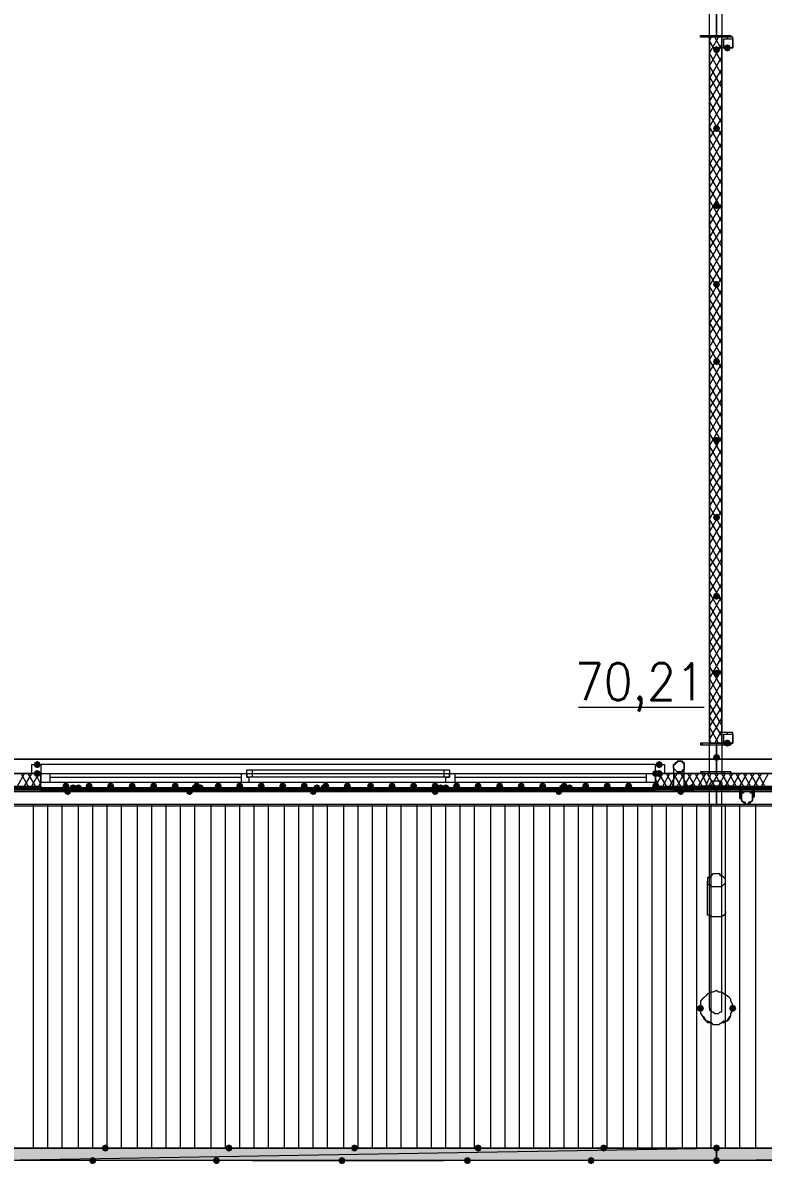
# Model space of a CAD drawing. Header units: millimetres. Extents: x 0 to 420, y 0 to 297.
# Drawn here: x 313.82 to 331.3, y 96.35 to 123.32 of the extents above; entities that cross this region are included whole.
import ezdxf

# ---------------------------------------------------------------- set-up
doc = ezdxf.new("R2010")
doc.units = ezdxf.units.MM
doc.styles.get("Standard").update_dxf_attribs({"font": 'STANDARD'})

msp = doc.modelspace()

# ---------------------------------------------------------------- hatches: boundary and pattern name
for color, points in [(7, [(330.284667, 122.682), (330.259796, 122.622204), (330.2, 122.597333), (330.140204, 122.622204), (330.115333, 122.682), (330.140204, 122.741796), (330.2, 122.766667), (330.259796, 122.741796)]), (7, [(330.538667, 122.724333), (330.513796, 122.664537), (330.454, 122.639667), (330.394204, 122.664537), (330.369333, 122.724333), (330.394204, 122.784129), (330.454, 122.809), (330.513796, 122.784129)]), (7, [(330.284667, 120.819333), (330.259796, 120.759537), (330.2, 120.734667), (330.140204, 120.759537), (330.115333, 120.819333), (330.140204, 120.879129), (330.2, 120.904), (330.259796, 120.879129)]), (7, [(330.284667, 118.999), (330.259796, 118.939204), (330.2, 118.914333), (330.140204, 118.939204), (330.115333, 118.999), (330.140204, 119.058796), (330.2, 119.083667), (330.259796, 119.058796)]), (7, [(330.284667, 117.136333), (330.259796, 117.076537), (330.2, 117.051667), (330.140204, 117.076537), (330.115333, 117.136333), (330.140204, 117.196129), (330.2, 117.221), (330.259796, 117.196129)]), (7, [(330.284667, 115.316), (330.259796, 115.256204), (330.2, 115.231333), (330.140204, 115.256204), (330.115333, 115.316), (330.140204, 115.375796), (330.2, 115.400667), (330.259796, 115.375796)]), (7, [(330.284667, 113.453333), (330.259796, 113.393537), (330.2, 113.368667), (330.140204, 113.393537), (330.115333, 113.453333), (330.140204, 113.513129), (330.2, 113.538), (330.259796, 113.513129)]), (7, [(330.284667, 111.633), (330.259796, 111.573204), (330.2, 111.548333), (330.140204, 111.573204), (330.115333, 111.633), (330.140204, 111.692796), (330.2, 111.717667), (330.259796, 111.692796)]), (7, [(330.284667, 109.770333), (330.259796, 109.710538), (330.2, 109.685667), (330.140204, 109.710538), (330.115333, 109.770333), (330.140204, 109.830129), (330.2, 109.855), (330.259796, 109.830129)]), (7, [(330.284667, 107.95), (330.259796, 107.890204), (330.2, 107.865333), (330.140204, 107.890204), (330.115333, 107.95), (330.140204, 108.009796), (330.2, 108.034667), (330.259796, 108.009796)]), (7, [(330.538667, 106.299), (330.513796, 106.239204), (330.454, 106.214333), (330.394204, 106.239204), (330.369333, 106.299), (330.394204, 106.358796), (330.454, 106.383667), (330.513796, 106.358796)]), (7, [(330.284667, 105.960333), (330.259796, 105.900538), (330.2, 105.875667), (330.140204, 105.900538), (330.115333, 105.960333), (330.140204, 106.020129), (330.2, 106.045), (330.259796, 106.020129)]), (7, [(314.240333, 105.791), (314.215463, 105.731204), (314.155667, 105.706333), (314.095871, 105.731204), (314.071, 105.791), (314.095871, 105.850796), (314.155667, 105.875667), (314.215462, 105.850796)]), (7, [(328.93, 105.791), (328.905129, 105.731204), (328.845333, 105.706333), (328.785538, 105.731204), (328.760667, 105.791), (328.785537, 105.850796), (328.845333, 105.875667), (328.905129, 105.850796)]), (7, [(314.240333, 105.579333), (314.215463, 105.519537), (314.155667, 105.494667), (314.095871, 105.519537), (314.071, 105.579333), (314.095871, 105.639129), (314.155667, 105.664), (314.215462, 105.639129)]), (7, [(328.845333, 105.579333), (328.820462, 105.519537), (328.760667, 105.494667), (328.700871, 105.519537), (328.676, 105.579333), (328.700871, 105.639129), (328.760667, 105.664), (328.820462, 105.639129)]), (7, [(328.93, 105.579333), (328.905129, 105.519537), (328.845333, 105.494667), (328.785538, 105.519537), (328.760667, 105.579333), (328.785537, 105.639129), (328.845333, 105.664), (328.905129, 105.639129)]), (7, [(314.917667, 105.283), (314.892796, 105.223204), (314.833, 105.198333), (314.773204, 105.223204), (314.748333, 105.283), (314.773204, 105.342796), (314.833, 105.367667), (314.892796, 105.342796)]), (254, [(314.96, 105.156), (314.935129, 105.096204), (314.875333, 105.071333), (314.815538, 105.096204), (314.790667, 105.156), (314.815537, 105.215796), (314.875333, 105.240667), (314.935129, 105.215796)]), (254, [(315.087, 105.240667), (315.062129, 105.180871), (315.002333, 105.156), (314.942538, 105.180871), (314.917667, 105.240667), (314.942537, 105.300462), (315.002333, 105.325333), (315.062129, 105.300463)]), (254, [(315.214, 105.240667), (315.189129, 105.180871), (315.129333, 105.156), (315.069537, 105.180871), (315.044667, 105.240667), (315.069537, 105.300462), (315.129333, 105.325333), (315.189129, 105.300463)]), (254, [(315.214, 105.240667), (315.189129, 105.180871), (315.129333, 105.156), (315.069537, 105.180871), (315.044667, 105.240667), (315.069537, 105.300462), (315.129333, 105.325333), (315.189129, 105.300463)]), (7, [(315.468, 105.283), (315.443129, 105.223204), (315.383333, 105.198333), (315.323538, 105.223204), (315.298667, 105.283), (315.323537, 105.342796), (315.383333, 105.367667), (315.443129, 105.342796)]), (7, [(315.976, 105.283), (315.951129, 105.223204), (315.891333, 105.198333), (315.831537, 105.223204), (315.806667, 105.283), (315.831537, 105.342796), (315.891333, 105.367667), (315.951129, 105.342796)]), (7, [(316.484, 105.283), (316.459129, 105.223204), (316.399333, 105.198333), (316.339538, 105.223204), (316.314667, 105.283), (316.339537, 105.342796), (316.399333, 105.367667), (316.459129, 105.342796)]), (7, [(316.992, 105.283), (316.967129, 105.223204), (316.907333, 105.198333), (316.847538, 105.223204), (316.822667, 105.283), (316.847537, 105.342796), (316.907333, 105.367667), (316.967129, 105.342796)]), (7, [(317.5, 105.283), (317.475129, 105.223204), (317.415333, 105.198333), (317.355537, 105.223204), (317.330667, 105.283), (317.355537, 105.342796), (317.415333, 105.367667), (317.475129, 105.342796)]), (254, [(317.838667, 105.156), (317.813796, 105.096204), (317.754, 105.071333), (317.694204, 105.096204), (317.669333, 105.156), (317.694204, 105.215796), (317.754, 105.240667), (317.813796, 105.215796)]), (254, [(317.965667, 105.240667), (317.940796, 105.180871), (317.881, 105.156), (317.821204, 105.180871), (317.796333, 105.240667), (317.821204, 105.300462), (317.881, 105.325333), (317.940796, 105.300463)]), (7, [(318.008, 105.283), (317.983129, 105.223204), (317.923333, 105.198333), (317.863538, 105.223204), (317.838667, 105.283), (317.863537, 105.342796), (317.923333, 105.367667), (317.983129, 105.342796)]), (254, [(318.092667, 105.240667), (318.067796, 105.180871), (318.008, 105.156), (317.948204, 105.180871), (317.923333, 105.240667), (317.948204, 105.300462), (318.008, 105.325333), (318.067796, 105.300463)]), (254, [(318.092667, 105.240667), (318.067796, 105.180871), (318.008, 105.156), (317.948204, 105.180871), (317.923333, 105.240667), (317.948204, 105.300462), (318.008, 105.325333), (318.067796, 105.300463)]), (7, [(318.516, 105.283), (318.491129, 105.223204), (318.431333, 105.198333), (318.371537, 105.223204), (318.346667, 105.283), (318.371537, 105.342796), (318.431333, 105.367667), (318.491129, 105.342796)]), (7, [(319.024, 105.283), (318.999129, 105.223204), (318.939333, 105.198333), (318.879537, 105.223204), (318.854667, 105.283), (318.879537, 105.342796), (318.939333, 105.367667), (318.999129, 105.342796)]), (7, [(319.532, 105.283), (319.507129, 105.223204), (319.447333, 105.198333), (319.387538, 105.223204), (319.362667, 105.283), (319.387537, 105.342796), (319.447333, 105.367667), (319.507129, 105.342796)]), (7, [(320.04, 105.283), (320.015129, 105.223204), (319.955333, 105.198333), (319.895538, 105.223204), (319.870667, 105.283), (319.895537, 105.342796), (319.955333, 105.367667), (320.015129, 105.342796)]), (7, [(320.548, 105.283), (320.523129, 105.223204), (320.463333, 105.198333), (320.403537, 105.223204), (320.378667, 105.283), (320.403537, 105.342796), (320.463333, 105.367667), (320.523129, 105.342796)]), (254, [(320.759667, 105.156), (320.734796, 105.096204), (320.675, 105.071333), (320.615204, 105.096204), (320.590333, 105.156), (320.615204, 105.215796), (320.675, 105.240667), (320.734796, 105.215796)]), (254, [(320.844333, 105.240667), (320.819462, 105.180871), (320.759667, 105.156), (320.699871, 105.180871), (320.675, 105.240667), (320.699871, 105.300462), (320.759667, 105.325333), (320.819462, 105.300463)]), (254, [(321.013667, 105.240667), (320.988796, 105.180871), (320.929, 105.156), (320.869204, 105.180871), (320.844333, 105.240667), (320.869204, 105.300462), (320.929, 105.325333), (320.988796, 105.300463)]), (254, [(321.013667, 105.240667), (320.988796, 105.180871), (320.929, 105.156), (320.869204, 105.180871), (320.844333, 105.240667), (320.869204, 105.300462), (320.929, 105.325333), (320.988796, 105.300463)]), (7, [(321.056, 105.283), (321.031129, 105.223204), (320.971333, 105.198333), (320.911538, 105.223204), (320.886667, 105.283), (320.911537, 105.342796), (320.971333, 105.367667), (321.031129, 105.342796)]), (7, [(321.564, 105.283), (321.539129, 105.223204), (321.479333, 105.198333), (321.419537, 105.223204), (321.394667, 105.283), (321.419537, 105.342796), (321.479333, 105.367667), (321.539129, 105.342796)]), (7, [(322.114333, 105.283), (322.089462, 105.223204), (322.029667, 105.198333), (321.969871, 105.223204), (321.945, 105.283), (321.969871, 105.342796), (322.029667, 105.367667), (322.089462, 105.342796)]), (7, [(322.622333, 105.283), (322.597462, 105.223204), (322.537667, 105.198333), (322.477871, 105.223204), (322.453, 105.283), (322.477871, 105.342796), (322.537667, 105.367667), (322.597462, 105.342796)]), (7, [(323.130333, 105.283), (323.105462, 105.223204), (323.045667, 105.198333), (322.985871, 105.223204), (322.961, 105.283), (322.985871, 105.342796), (323.045667, 105.367667), (323.105462, 105.342796)]), (7, [(323.638333, 105.283), (323.613462, 105.223204), (323.553667, 105.198333), (323.493871, 105.223204), (323.469, 105.283), (323.493871, 105.342796), (323.553667, 105.367667), (323.613462, 105.342796)]), (254, [(323.638333, 105.156), (323.613462, 105.096204), (323.553667, 105.071333), (323.493871, 105.096204), (323.469, 105.156), (323.493871, 105.215796), (323.553667, 105.240667), (323.613462, 105.215796)]), (254, [(323.765333, 105.240667), (323.740463, 105.180871), (323.680667, 105.156), (323.620871, 105.180871), (323.596, 105.240667), (323.620871, 105.300462), (323.680667, 105.325333), (323.740462, 105.300463)]), (254, [(323.892333, 105.240667), (323.867462, 105.180871), (323.807667, 105.156), (323.747871, 105.180871), (323.723, 105.240667), (323.747871, 105.300462), (323.807667, 105.325333), (323.867462, 105.300463)]), (254, [(323.892333, 105.240667), (323.867462, 105.180871), (323.807667, 105.156), (323.747871, 105.180871), (323.723, 105.240667), (323.747871, 105.300462), (323.807667, 105.325333), (323.867462, 105.300463)]), (7, [(324.146333, 105.283), (324.121463, 105.223204), (324.061667, 105.198333), (324.001871, 105.223204), (323.977, 105.283), (324.001871, 105.342796), (324.061667, 105.367667), (324.121462, 105.342796)]), (7, [(324.654333, 105.283), (324.629462, 105.223204), (324.569667, 105.198333), (324.509871, 105.223204), (324.485, 105.283), (324.509871, 105.342796), (324.569667, 105.367667), (324.629462, 105.342796)]), (7, [(325.162333, 105.283), (325.137462, 105.223204), (325.077667, 105.198333), (325.017871, 105.223204), (324.993, 105.283), (325.017871, 105.342796), (325.077667, 105.367667), (325.137462, 105.342796)]), (7, [(325.670333, 105.283), (325.645463, 105.223204), (325.585667, 105.198333), (325.525871, 105.223204), (325.501, 105.283), (325.525871, 105.342796), (325.585667, 105.367667), (325.645462, 105.342796)]), (7, [(326.178333, 105.283), (326.153462, 105.223204), (326.093667, 105.198333), (326.033871, 105.223204), (326.009, 105.283), (326.033871, 105.342796), (326.093667, 105.367667), (326.153462, 105.342796)]), (254, [(326.559333, 105.156), (326.534462, 105.096204), (326.474667, 105.071333), (326.414871, 105.096204), (326.39, 105.156), (326.414871, 105.215796), (326.474667, 105.240667), (326.534462, 105.215796)]), (254, [(326.644, 105.240667), (326.619129, 105.180871), (326.559333, 105.156), (326.499537, 105.180871), (326.474667, 105.240667), (326.499537, 105.300462), (326.559333, 105.325333), (326.619129, 105.300463)]), (7, [(326.686333, 105.283), (326.661462, 105.223204), (326.601667, 105.198333), (326.541871, 105.223204), (326.517, 105.283), (326.541871, 105.342796), (326.601667, 105.367667), (326.661462, 105.342796)]), (254, [(326.813333, 105.240667), (326.788462, 105.180871), (326.728667, 105.156), (326.668871, 105.180871), (326.644, 105.240667), (326.668871, 105.300462), (326.728667, 105.325333), (326.788462, 105.300463)]), (254, [(326.813333, 105.240667), (326.788462, 105.180871), (326.728667, 105.156), (326.668871, 105.180871), (326.644, 105.240667), (326.668871, 105.300462), (326.728667, 105.325333), (326.788462, 105.300463)]), (7, [(327.194333, 105.283), (327.169462, 105.223204), (327.109667, 105.198333), (327.049871, 105.223204), (327.025, 105.283), (327.049871, 105.342796), (327.109667, 105.367667), (327.169462, 105.342796)]), (7, [(327.702333, 105.283), (327.677462, 105.223204), (327.617667, 105.198333), (327.557871, 105.223204), (327.533, 105.283), (327.557871, 105.342796), (327.617667, 105.367667), (327.677462, 105.342796)]), (7, [(328.210333, 105.283), (328.185462, 105.223204), (328.125667, 105.198333), (328.065871, 105.223204), (328.041, 105.283), (328.065871, 105.342796), (328.125667, 105.367667), (328.185462, 105.342796)]), (7, [(328.845333, 105.283), (328.820462, 105.223204), (328.760667, 105.198333), (328.700871, 105.223204), (328.676, 105.283), (328.700871, 105.342796), (328.760667, 105.367667), (328.820462, 105.342796)]), (254, [(329.438, 105.156), (329.413129, 105.096204), (329.353333, 105.071333), (329.293537, 105.096204), (329.268667, 105.156), (329.293537, 105.215796), (329.353333, 105.240667), (329.413129, 105.215796)]), (254, [(329.565, 105.240667), (329.540129, 105.180871), (329.480333, 105.156), (329.420538, 105.180871), (329.395667, 105.240667), (329.420537, 105.300462), (329.480333, 105.325333), (329.540129, 105.300463)]), (254, [(329.692, 105.240667), (329.667129, 105.180871), (329.607333, 105.156), (329.547537, 105.180871), (329.522667, 105.240667), (329.547537, 105.300462), (329.607333, 105.325333), (329.667129, 105.300463)]), (254, [(329.692, 105.240667), (329.667129, 105.180871), (329.607333, 105.156), (329.547537, 105.180871), (329.522667, 105.240667), (329.547537, 105.300462), (329.607333, 105.325333), (329.667129, 105.300463)]), (7, [(329.903667, 100.033667), (329.878796, 99.973871), (329.819, 99.949), (329.759204, 99.973871), (329.734333, 100.033667), (329.759204, 100.093462), (329.819, 100.118333), (329.878796, 100.093463)]), (7, [(330.665667, 100.033667), (330.640796, 99.973871), (330.581, 99.949), (330.521204, 99.973871), (330.496333, 100.033667), (330.521204, 100.093462), (330.581, 100.118333), (330.640796, 100.093463)]), (254, [(315.849, 96.731667), (315.824129, 96.671871), (315.764333, 96.647), (315.704538, 96.671871), (315.679667, 96.731667), (315.704537, 96.791462), (315.764333, 96.816333), (315.824129, 96.791463)]), (254, [(318.77, 96.731667), (318.745129, 96.671871), (318.685333, 96.647), (318.625538, 96.671871), (318.600667, 96.731667), (318.625537, 96.791462), (318.685333, 96.816333), (318.745129, 96.791463)]), (254, [(321.733333, 96.731667), (321.708463, 96.671871), (321.648667, 96.647), (321.588871, 96.671871), (321.564, 96.731667), (321.588871, 96.791462), (321.648667, 96.816333), (321.708462, 96.791463)]), (254, [(324.654333, 96.731667), (324.629462, 96.671871), (324.569667, 96.647), (324.509871, 96.671871), (324.485, 96.731667), (324.509871, 96.791462), (324.569667, 96.816333), (324.629462, 96.791463)]), (254, [(327.617667, 96.731667), (327.592796, 96.671871), (327.533, 96.647), (327.473204, 96.671871), (327.448333, 96.731667), (327.473204, 96.791462), (327.533, 96.816333), (327.592796, 96.791463)]), (254, [(330.284667, 96.731667), (330.259796, 96.671871), (330.2, 96.647), (330.140204, 96.671871), (330.115333, 96.731667), (330.140204, 96.791462), (330.2, 96.816333), (330.259796, 96.791463)]), (254, [(315.552667, 96.435333), (315.527796, 96.375538), (315.468, 96.350667), (315.408204, 96.375538), (315.383333, 96.435333), (315.408204, 96.495129), (315.468, 96.52), (315.527796, 96.495129)]), (254, [(318.473667, 96.435333), (318.448796, 96.375538), (318.389, 96.350667), (318.329204, 96.375538), (318.304333, 96.435333), (318.329204, 96.495129), (318.389, 96.52), (318.448796, 96.495129)]), (254, [(321.437, 96.435333), (321.412129, 96.375538), (321.352333, 96.350667), (321.292537, 96.375538), (321.267667, 96.435333), (321.292537, 96.495129), (321.352333, 96.52), (321.412129, 96.495129)]), (254, [(324.400333, 96.435333), (324.375463, 96.375538), (324.315667, 96.350667), (324.255871, 96.375538), (324.231, 96.435333), (324.255871, 96.495129), (324.315667, 96.52), (324.375462, 96.495129)]), (254, [(327.321333, 96.435333), (327.296462, 96.375538), (327.236667, 96.350667), (327.176871, 96.375538), (327.152, 96.435333), (327.176871, 96.495129), (327.236667, 96.52), (327.296462, 96.495129)]), (254, [(330.284667, 96.435333), (330.259796, 96.375538), (330.2, 96.350667), (330.140204, 96.375538), (330.115333, 96.435333), (330.140204, 96.495129), (330.2, 96.52), (330.259796, 96.495129)])]:
    msp.add_hatch(color=color).paths.add_polyline_path(points, flags=0)
h = msp.add_hatch(color=7)
h.paths.add_polyline_path([(382.947333, 105.156), (120.904, 105.156), (382.947333, 105.240667)], flags=0)
h.paths.add_polyline_path([(120.904, 105.156), (382.947333, 105.240667), (120.904, 105.240667)], flags=0)
h = msp.add_hatch(color=7)
h.paths.add_polyline_path([(330.2, 96.435333), (312.801, 96.435333), (330.2, 96.731667)], flags=0)
h.paths.add_polyline_path([(312.801, 96.435333), (330.2, 96.731667), (312.801, 96.731667)], flags=0)
h = msp.add_hatch(color=7)
h.paths.add_polyline_path([(347.599, 96.435333), (330.2, 96.435333), (347.599, 96.731667)], flags=0)
h.paths.add_polyline_path([(330.2, 96.435333), (347.599, 96.731667), (330.2, 96.731667)], flags=0)

# ---------------------------------------------------------------- linework, layer by layer
at = {"color": 7, "lineweight": 0}
for points in [[(394.335, 222.25), (260.265333, 222.25), (260.265333, 191.219667), (243.586, 191.219667), (243.586, 222.25), (109.516333, 222.25), (109.516333, 105.579333), (243.586, 105.579333), (243.586, 136.609667), (260.265333, 136.609667), (260.265333, 105.579333), (394.335, 105.579333)], [(243.586, 221.869), (243.586, 191.219667), (260.265333, 191.219667), (260.265333, 221.869), (393.954, 221.869), (393.954, 105.918), (260.265333, 105.918), (260.265333, 136.609667), (243.586, 136.609667), (243.586, 105.918), (109.897333, 105.918), (109.897333, 221.869)], [(330.538667, 122.978333), (329.819, 122.978333), (329.819, 123.020667), (330.2, 123.020667), (330.2, 123.655667), (329.819, 123.655667), (329.819, 123.698), (330.538667, 123.698), (330.538667, 123.655667), (330.2, 123.655667), (330.2, 123.020667), (330.538667, 123.020667)], [(330.030667, 122.978333), (330.030667, 106.299), (330.327, 106.299), (330.327, 122.978333)], [(330.581, 122.978333), (330.327, 122.978333), (330.327, 122.724333), (330.581, 122.724333)], [(330.581, 122.936), (330.581, 122.724333), (330.369333, 122.724333), (330.369333, 122.936)], [(330.581, 106.553), (330.327, 106.553), (330.327, 106.299), (330.581, 106.299)], [(330.538667, 106.299), (329.819, 106.299), (329.819, 106.256667), (330.2, 106.256667), (330.2, 105.621667), (329.819, 105.621667), (329.819, 105.579333), (330.538667, 105.579333), (330.538667, 105.621667), (330.2, 105.621667), (330.2, 106.256667), (330.538667, 106.256667)], [(330.581, 106.510667), (330.581, 106.299), (330.369333, 106.299), (330.369333, 106.510667)], [(314.028667, 105.791), (314.240333, 105.791), (314.240333, 105.579333), (314.028667, 105.579333), (314.028667, 105.791), (314.240333, 105.791), (314.240333, 105.579333), (314.028667, 105.579333)], [(328.760667, 105.791), (328.972333, 105.791), (328.972333, 105.579333), (328.760667, 105.579333), (328.760667, 105.791), (328.972333, 105.791), (328.972333, 105.579333), (328.760667, 105.579333)], [(329.184, 105.748667), (329.184, 105.791), (329.226333, 105.791), (329.226333, 105.833333), (329.268667, 105.833333), (329.268667, 105.875667), (329.311, 105.875667), (329.353333, 105.875667), (329.395667, 105.875667), (329.395667, 105.833333), (329.438, 105.833333), (329.438, 105.791), (329.438, 105.748667), (329.438, 105.706333), (329.438, 105.664), (329.395667, 105.664), (329.395667, 105.621667), (329.353333, 105.621667), (329.311, 105.621667), (329.268667, 105.621667), (329.226333, 105.664), (329.184, 105.706333), (329.184, 105.748667), (329.184, 105.706333), (329.226333, 105.664), (329.268667, 105.621667), (329.311, 105.621667), (329.353333, 105.621667), (329.395667, 105.621667), (329.395667, 105.664), (329.438, 105.664), (329.438, 105.706333), (329.438, 105.748667), (329.438, 105.791), (329.438, 105.833333), (329.395667, 105.833333), (329.395667, 105.875667), (329.353333, 105.875667), (329.311, 105.875667), (329.268667, 105.875667), (329.268667, 105.833333), (329.226333, 105.833333), (329.226333, 105.791), (329.184, 105.791)], [(329.438, 105.748667), (329.438, 105.791), (329.438, 105.833333), (329.395667, 105.833333), (329.395667, 105.875667), (329.353333, 105.875667), (329.311, 105.875667), (329.268667, 105.875667), (329.268667, 105.833333), (329.226333, 105.833333), (329.226333, 105.791), (329.184, 105.791), (329.184, 105.748667), (329.184, 105.706333), (329.226333, 105.664), (329.268667, 105.621667), (329.311, 105.621667), (329.353333, 105.621667), (329.395667, 105.621667), (329.395667, 105.664), (329.438, 105.664), (329.438, 105.706333)], [(314.240333, 105.579333), (314.240333, 105.367667)], [(319.108667, 105.664), (319.235667, 105.664), (319.235667, 105.494667), (319.108667, 105.494667)], [(323.892333, 105.494667), (323.765333, 105.494667), (323.765333, 105.664), (323.892333, 105.664)], [(328.760667, 105.579333), (328.760667, 105.367667)], [(382.947333, 105.156), (120.904, 105.156), (382.947333, 105.240667)], [(120.904, 105.156), (382.947333, 105.240667), (120.904, 105.240667)], [(330.2, 105.198333), (312.801, 105.198333), (312.801, 104.817333), (330.2, 104.817333)], [(329.184, 105.198333), (329.226333, 105.198333), (329.268667, 105.198333), (329.268667, 105.156), (329.311, 105.156), (329.353333, 105.156), (329.395667, 105.198333), (329.438, 105.198333), (329.395667, 105.198333), (329.353333, 105.198333), (329.311, 105.198333), (329.268667, 105.198333), (329.226333, 105.198333)], [(330.2, 105.41), (330.242333, 105.41), (330.284667, 105.41), (330.327, 105.367667), (330.327, 105.325333), (330.327, 105.283), (330.284667, 105.283), (330.284667, 105.240667), (330.242333, 105.240667), (330.2, 105.240667), (330.157667, 105.240667), (330.115333, 105.240667), (330.073, 105.283), (330.030667, 105.325333), (330.073, 105.367667), (330.073, 105.41), (330.115333, 105.41), (330.157667, 105.41)], [(347.599, 105.198333), (330.2, 105.198333), (330.2, 104.817333), (347.599, 104.817333)], [(330.665667, 105.240667), (330.750333, 105.240667), (330.750333, 105.029), (330.750333, 104.986667), (330.792667, 104.986667), (330.792667, 104.944333), (330.835, 104.902), (330.877333, 104.859667), (330.919667, 104.859667), (330.962, 104.859667), (331.004333, 104.902), (331.046667, 104.944333), (331.046667, 104.986667), (331.089, 105.029), (331.089, 105.240667), (331.173667, 105.240667), (331.046667, 105.240667), (331.046667, 105.029), (331.046667, 104.986667), (331.046667, 104.944333), (331.004333, 104.902), (330.962, 104.902), (330.962, 104.859667), (330.919667, 104.859667), (330.877333, 104.859667), (330.877333, 104.902), (330.835, 104.902), (330.792667, 104.944333), (330.792667, 104.986667), (330.792667, 105.029), (330.792667, 105.240667), (330.665667, 105.240667), (330.750333, 105.240667), (330.750333, 105.029), (330.750333, 104.986667), (330.792667, 104.986667), (330.792667, 104.944333), (330.835, 104.902), (330.877333, 104.859667), (330.919667, 104.859667), (330.962, 104.859667), (331.004333, 104.902), (331.046667, 104.944333), (331.046667, 104.986667), (331.089, 105.029), (331.089, 105.240667), (331.173667, 105.240667), (331.046667, 105.240667), (331.046667, 105.029), (331.046667, 104.986667), (331.046667, 104.944333), (331.004333, 104.902), (330.962, 104.902), (330.962, 104.859667), (330.919667, 104.859667), (330.877333, 104.859667), (330.877333, 104.902), (330.835, 104.902), (330.792667, 104.944333), (330.792667, 104.986667), (330.792667, 105.029), (330.792667, 105.240667), (330.665667, 105.240667), (330.792667, 105.240667), (330.792667, 105.029), (330.792667, 104.986667), (330.792667, 104.944333), (330.835, 104.902), (330.877333, 104.902), (330.877333, 104.859667), (330.919667, 104.859667), (330.962, 104.859667), (330.962, 104.902), (331.004333, 104.902), (331.046667, 104.944333), (331.046667, 104.986667), (331.046667, 105.029), (331.046667, 105.240667), (331.173667, 105.240667), (331.089, 105.240667), (331.089, 105.029), (331.046667, 104.986667), (331.046667, 104.944333), (331.004333, 104.902), (330.962, 104.859667), (330.919667, 104.859667), (330.877333, 104.859667), (330.835, 104.902), (330.792667, 104.944333), (330.792667, 104.986667), (330.750333, 104.986667), (330.750333, 105.029), (330.750333, 105.240667)], [(330.792667, 105.029), (330.792667, 104.986667), (330.792667, 104.944333), (330.835, 104.902), (330.877333, 104.902), (330.877333, 104.859667), (330.919667, 104.859667), (330.962, 104.859667), (330.962, 104.902), (331.004333, 104.902), (331.046667, 104.944333), (331.046667, 104.986667), (331.046667, 105.029), (331.046667, 105.071333), (331.046667, 105.113667), (331.004333, 105.113667), (331.004333, 105.156), (330.962, 105.156), (330.919667, 105.156), (330.877333, 105.156), (330.835, 105.156), (330.835, 105.113667), (330.792667, 105.113667), (330.792667, 105.071333)], [(331.046667, 105.029), (331.046667, 105.071333), (331.046667, 105.113667), (331.004333, 105.113667), (331.004333, 105.156), (330.962, 105.156), (330.919667, 105.156), (330.877333, 105.156), (330.835, 105.156), (330.835, 105.113667), (330.792667, 105.113667), (330.792667, 105.071333), (330.792667, 105.029), (330.792667, 104.986667), (330.792667, 104.944333), (330.835, 104.902), (330.877333, 104.902), (330.877333, 104.859667), (330.919667, 104.859667), (330.962, 104.859667), (330.962, 104.902), (331.004333, 104.902), (331.046667, 104.944333), (331.046667, 104.986667)], [(382.947333, 97.324333), (382.947333, 96.731667), (120.904, 96.731667), (120.904, 97.324333), (120.904, 104.309333), (120.904, 104.859667), (382.947333, 104.859667), (382.947333, 104.309333)], [(330.242333, 103.208667), (330.2, 103.208667), (330.157667, 103.208667), (330.115333, 103.208667), (330.073, 103.166333), (330.030667, 103.124), (329.988333, 103.124), (329.988333, 103.081667), (329.988333, 103.039333), (329.988333, 102.997), (329.988333, 102.954667), (330.030667, 102.954667), (330.073, 102.912333), (330.115333, 102.912333), (330.157667, 102.912333), (330.2, 102.912333), (330.242333, 102.912333), (330.284667, 102.912333), (330.327, 102.912333), (330.369333, 102.954667), (330.411667, 102.997), (330.411667, 103.039333), (330.411667, 103.081667), (330.369333, 103.124), (330.327, 103.166333), (330.284667, 103.166333), (330.284667, 103.208667)], [(330.242333, 100.414667), (330.2, 100.457), (330.115333, 100.414667), (330.073, 100.414667), (329.988333, 100.372333), (329.946, 100.33), (329.903667, 100.287667), (329.861333, 100.245333), (329.819, 100.203), (329.819, 100.118333), (329.819, 100.033667), (329.819, 99.991333), (329.819, 99.906667), (329.861333, 99.864333), (329.903667, 99.822), (329.946, 99.737333), (329.988333, 99.737333), (330.073, 99.695), (330.115333, 99.652667), (330.2, 99.652667), (330.242333, 99.652667), (330.327, 99.695), (330.369333, 99.737333), (330.454, 99.737333), (330.496333, 99.822), (330.538667, 99.864333), (330.538667, 99.906667), (330.581, 99.991333), (330.581, 100.033667), (330.581, 100.118333), (330.538667, 100.203), (330.538667, 100.245333), (330.496333, 100.287667), (330.454, 100.33), (330.369333, 100.372333), (330.327, 100.414667)], [(364.955667, 96.731667), (364.955667, 96.435333), (347.599, 96.435333), (347.599, 96.731667), (347.599, 96.435333), (330.2, 96.435333), (330.2, 96.731667), (330.2, 96.435333), (312.801, 96.435333), (312.801, 96.731667), (312.801, 96.435333), (295.402, 96.435333), (295.402, 96.731667), (278.045333, 96.731667), (278.045333, 96.435333), (295.402, 96.435333), (295.402, 96.731667), (312.801, 96.731667), (330.2, 96.731667), (347.599, 96.731667)], [(330.2, 96.435333), (312.801, 96.435333), (330.2, 96.731667)], [(312.801, 96.435333), (330.2, 96.731667), (312.801, 96.731667)], [(347.599, 96.435333), (330.2, 96.435333), (347.599, 96.731667)], [(330.2, 96.435333), (347.599, 96.731667), (330.2, 96.731667)], [(319.235667, 96.435333), (323.765333, 96.435333)]]:
    msp.add_lwpolyline(points, close=True, dxfattribs=at)
at = {"color": 254, "lineweight": 0}
msp.add_lwpolyline([(243.586, 221.869), (109.897333, 221.869), (109.897333, 105.918), (243.586, 105.918), (243.586, 136.609667), (260.265333, 136.609667), (260.265333, 105.918), (393.954, 105.918), (393.954, 221.869), (260.265333, 221.869), (260.265333, 191.219667), (243.586, 191.219667)], close=True, dxfattribs=at)
at = {"color": 43, "lineweight": 0}
for points in [[(312.928, 105.579333), (330.030667, 105.579333), (330.030667, 140.081), (312.928, 140.081)], [(330.327, 105.579333), (347.429667, 105.579333), (347.429667, 140.081), (330.327, 140.081)]]:
    msp.add_lwpolyline(points, close=True, dxfattribs=at)
at = {"color": 7, "lineweight": 0}
for points in [[(330.2, 122.978333), (330.2, 123.698)], [(329.861333, 122.978333), (329.861333, 123.020667)], [(330.030667, 122.978333), (330.030667, 123.020667)], [(330.030667, 122.893667), (330.073, 122.978333)], [(330.030667, 122.597333), (330.242333, 122.978333)], [(330.327, 122.682), (330.157667, 122.978333)], [(330.369333, 122.978333), (330.369333, 123.020667)], [(330.454, 122.978333), (330.454, 122.936)], [(330.538667, 122.978333), (330.538667, 123.020667)], [(330.327, 122.385667), (330.030667, 122.893667)], [(330.030667, 122.301), (330.327, 122.809)], [(330.327, 122.089333), (330.030667, 122.597333)], [(330.030667, 122.004667), (330.327, 122.512667)], [(330.327, 121.793), (330.030667, 122.301)], [(330.030667, 121.750667), (330.327, 122.216333)], [(330.327, 121.539), (330.030667, 122.047)], [(330.030667, 121.454333), (330.327, 121.962333)], [(330.327, 121.242667), (330.030667, 121.750667)], [(330.030667, 121.158), (330.327, 121.666)], [(330.327, 120.946333), (330.030667, 121.454333)], [(330.030667, 120.861667), (330.327, 121.369667)], [(330.327, 120.65), (330.030667, 121.158)], [(330.030667, 120.565333), (330.327, 121.073333)], [(330.327, 120.353667), (330.030667, 120.861667)], [(330.030667, 120.269), (330.327, 120.777)], [(330.327, 120.057333), (330.030667, 120.565333)], [(330.030667, 119.972667), (330.327, 120.480667)], [(330.327, 119.803333), (330.030667, 120.269)], [(330.030667, 119.718667), (330.327, 120.184333)], [(330.327, 119.507), (330.030667, 120.015)], [(330.030667, 119.422333), (330.327, 119.930333)], [(330.327, 119.210667), (330.030667, 119.718667)], [(330.030667, 119.126), (330.327, 119.634)], [(330.327, 118.914333), (330.030667, 119.422333)], [(330.030667, 118.829667), (330.327, 119.337667)], [(330.327, 118.618), (330.030667, 119.126)], [(330.030667, 118.533333), (330.327, 119.041333)], [(330.327, 118.321667), (330.030667, 118.829667)], [(330.030667, 118.237), (330.327, 118.745)], [(330.327, 118.025333), (330.030667, 118.533333)], [(330.030667, 117.983), (330.327, 118.448667)], [(330.327, 117.771333), (330.030667, 118.279333)], [(330.030667, 117.686667), (330.327, 118.194667)], [(330.327, 117.475), (330.030667, 117.983)], [(330.030667, 117.390333), (330.327, 117.898333)], [(330.327, 117.178667), (330.030667, 117.686667)], [(330.030667, 117.094), (330.327, 117.602)], [(330.327, 116.882333), (330.030667, 117.390333)], [(330.030667, 116.797667), (330.327, 117.305667)], [(330.327, 116.586), (330.030667, 117.094)], [(330.030667, 116.501333), (330.327, 117.009333)], [(330.327, 116.289667), (330.030667, 116.797667)], [(330.030667, 116.205), (330.327, 116.713)], [(330.327, 116.035667), (330.030667, 116.501333)], [(330.030667, 115.951), (330.327, 116.416667)], [(330.327, 115.739333), (330.030667, 116.247333)], [(330.030667, 115.654667), (330.327, 116.162667)], [(330.327, 115.443), (330.030667, 115.951)], [(330.030667, 115.358333), (330.327, 115.866333)], [(330.327, 115.146667), (330.030667, 115.654667)], [(330.030667, 115.062), (330.327, 115.57)], [(330.327, 114.850333), (330.030667, 115.358333)], [(330.030667, 114.765667), (330.327, 115.273667)], [(330.327, 114.554), (330.030667, 115.062)], [(330.030667, 114.469333), (330.327, 114.977333)], [(330.327, 114.257667), (330.030667, 114.765667)], [(330.030667, 114.215333), (330.327, 114.681)], [(330.327, 114.003667), (330.030667, 114.469333)], [(330.030667, 113.919), (330.327, 114.427)], [(330.327, 113.707333), (330.030667, 114.215333)], [(330.030667, 113.622667), (330.327, 114.130667)], [(330.327, 113.411), (330.030667, 113.919)], [(330.030667, 113.326333), (330.327, 113.834333)], [(330.327, 113.114667), (330.030667, 113.622667)], [(330.030667, 113.03), (330.327, 113.538)], [(330.327, 112.818333), (330.030667, 113.326333)], [(330.030667, 112.733667), (330.327, 113.241667)], [(330.327, 112.522), (330.030667, 113.03)], [(330.030667, 112.437333), (330.327, 112.945333)], [(330.327, 112.268), (330.030667, 112.733667)], [(330.030667, 112.183333), (330.327, 112.649)], [(330.327, 111.971667), (330.030667, 112.479667)], [(330.030667, 111.887), (330.327, 112.395)], [(330.327, 111.675333), (330.030667, 112.183333)], [(330.030667, 111.590667), (330.327, 112.098667)], [(330.327, 111.379), (330.030667, 111.887)], [(330.030667, 111.294333), (330.327, 111.802333)], [(330.327, 111.082667), (330.030667, 111.590667)], [(330.030667, 110.998), (330.327, 111.506)], [(330.327, 110.786333), (330.030667, 111.294333)], [(330.030667, 110.701667), (330.327, 111.209667)], [(330.327, 110.49), (330.030667, 110.998)], [(330.030667, 110.447667), (330.327, 110.913333)], [(330.327, 110.236), (330.030667, 110.701667)], [(330.030667, 110.151333), (330.327, 110.659333)], [(330.327, 109.939667), (330.030667, 110.447667)], [(330.030667, 109.855), (330.327, 110.363)], [(330.327, 109.643333), (330.030667, 110.151333)], [(330.030667, 109.558667), (330.327, 110.066667)], [(330.327, 109.347), (330.030667, 109.855)], [(330.030667, 109.262333), (330.327, 109.770333)], [(330.327, 109.050667), (330.030667, 109.558667)], [(330.030667, 108.966), (330.327, 109.474)], [(330.327, 108.754333), (330.030667, 109.262333)], [(330.030667, 108.669667), (330.327, 109.177667)], [(330.327, 108.500333), (330.030667, 108.966)], [(330.030667, 108.415667), (330.327, 108.881333)], [(330.327, 108.204), (330.030667, 108.712)], [(330.030667, 108.119333), (330.327, 108.627333)], [(330.327, 107.907667), (330.030667, 108.415667)], [(330.030667, 107.823), (330.327, 108.331)], [(330.327, 107.611333), (330.030667, 108.119333)], [(330.030667, 107.526667), (330.327, 108.034667)], [(330.327, 107.315), (330.030667, 107.823)], [(330.030667, 107.230333), (330.327, 107.738333)], [(330.327, 107.018667), (330.030667, 107.526667)], [(330.030667, 106.934), (330.327, 107.442)], [(326.940333, 107.145667), (329.903667, 107.145667)], [(330.327, 106.722333), (330.030667, 107.230333)], [(330.030667, 106.68), (330.327, 107.145667)], [(330.327, 106.468333), (330.030667, 106.934)], [(330.030667, 106.383667), (330.327, 106.891667)], [(330.242333, 106.299), (330.030667, 106.68)], [(330.157667, 106.299), (330.327, 106.595333)], [(330.454, 106.553), (330.454, 106.510667)], [(329.861333, 106.299), (329.861333, 106.256667)], [(330.073, 106.299), (330.030667, 106.383667)], [(330.030667, 106.299), (330.030667, 106.256667)], [(330.2, 106.299), (330.2, 105.579333)], [(330.369333, 106.299), (330.369333, 106.256667)], [(330.538667, 106.299), (330.538667, 106.256667)], [(321.479333, 105.791), (314.240333, 105.791), (314.240333, 105.706333)], [(321.479333, 105.791), (314.240333, 105.791), (314.240333, 105.706333)], [(328.760667, 105.706333), (328.760667, 105.791), (321.479333, 105.791)], [(328.760667, 105.706333), (328.760667, 105.791), (321.479333, 105.791)], [(329.184, 105.748667), (329.184, 105.198333)], [(329.438, 105.198333), (329.438, 105.748667)], [(314.240333, 105.579333), (311.361667, 105.579333)], [(313.69, 105.283), (313.859333, 105.579333)], [(313.944, 105.283), (313.774667, 105.579333)], [(313.859333, 105.283), (314.028667, 105.579333)], [(314.113333, 105.283), (313.944, 105.579333)], [(314.028667, 105.283), (314.198, 105.579333)], [(314.240333, 105.325333), (314.113333, 105.579333)], [(314.240333, 105.706333), (314.240333, 105.579333), (321.479333, 105.579333)], [(314.240333, 105.706333), (314.240333, 105.579333), (321.479333, 105.579333)], [(314.240333, 105.283), (314.240333, 105.367667), (314.240333, 105.579333)], [(314.240333, 105.579333), (328.760667, 105.579333)], [(314.240333, 105.579333), (314.452, 105.579333), (314.452, 105.367667), (314.240333, 105.367667)], [(314.452, 105.579333), (318.981667, 105.579333)], [(314.452, 105.494667), (318.981667, 105.494667)], [(319.066333, 105.367667), (318.981667, 105.367667), (318.981667, 105.579333), (319.066333, 105.579333)], [(319.066333, 105.579333), (319.108667, 105.579333), (319.108667, 105.494667), (319.151, 105.494667), (319.151, 105.367667), (319.066333, 105.367667)], [(319.235667, 105.664), (323.765333, 105.664)], [(319.235667, 105.664), (323.765333, 105.664)], [(319.235667, 105.579333), (323.765333, 105.579333)], [(323.765333, 105.494667), (319.235667, 105.494667)], [(321.479333, 105.579333), (328.760667, 105.579333), (328.760667, 105.706333)], [(321.479333, 105.579333), (328.760667, 105.579333), (328.760667, 105.706333)], [(323.934667, 105.367667), (323.807667, 105.367667), (323.807667, 105.494667), (323.892333, 105.494667), (323.892333, 105.579333), (323.934667, 105.579333)], [(323.934667, 105.579333), (324.019333, 105.579333), (324.019333, 105.367667), (323.934667, 105.367667)], [(324.019333, 105.579333), (328.549, 105.579333)], [(324.019333, 105.494667), (328.549, 105.494667)], [(328.760667, 105.367667), (328.549, 105.367667), (328.549, 105.579333), (328.760667, 105.579333)], [(328.760667, 105.283), (328.93, 105.579333)], [(328.760667, 105.283), (328.760667, 105.367667), (328.760667, 105.579333)], [(331.639333, 105.579333), (328.760667, 105.579333)], [(328.845333, 105.283), (328.760667, 105.452333)], [(329.014667, 105.283), (328.845333, 105.579333)], [(328.93, 105.283), (329.099333, 105.579333)], [(329.184, 105.283), (329.014667, 105.579333)], [(329.099333, 105.283), (329.268667, 105.579333)], [(329.353333, 105.283), (329.184, 105.579333)], [(329.268667, 105.283), (329.438, 105.579333)], [(329.522667, 105.283), (329.353333, 105.579333)], [(329.438, 105.283), (329.607333, 105.579333)], [(329.692, 105.283), (329.522667, 105.579333)], [(329.607333, 105.283), (329.776667, 105.579333)], [(329.861333, 105.283), (329.692, 105.579333)], [(329.776667, 105.283), (329.946, 105.579333)], [(329.861333, 105.621667), (329.861333, 105.579333)], [(329.988333, 105.283), (329.861333, 105.579333)], [(329.946, 105.283), (330.073, 105.579333)], [(330.157667, 105.283), (329.988333, 105.579333)], [(330.030667, 105.621667), (330.030667, 105.579333)], [(330.073, 105.283), (330.242333, 105.579333)], [(330.327, 105.283), (330.157667, 105.579333)], [(330.242333, 105.283), (330.411667, 105.579333)], [(330.496333, 105.283), (330.327, 105.579333)], [(330.369333, 105.621667), (330.369333, 105.579333)], [(330.411667, 105.283), (330.581, 105.579333)], [(330.665667, 105.283), (330.496333, 105.579333)], [(330.538667, 105.621667), (330.538667, 105.579333)], [(330.581, 105.283), (330.750333, 105.579333)], [(330.835, 105.283), (330.665667, 105.579333)], [(330.750333, 105.283), (330.919667, 105.579333)], [(331.004333, 105.283), (330.835, 105.579333)], [(330.919667, 105.283), (331.089, 105.579333)], [(331.173667, 105.283), (331.004333, 105.579333)], [(331.089, 105.283), (331.258333, 105.579333)], [(331.343, 105.283), (331.173667, 105.579333)], [(331.258333, 105.283), (331.427667, 105.579333)], [(383.243667, 105.240667), (120.904, 105.240667), (383.243667, 105.240667), (120.904, 105.240667)], [(382.947333, 105.240667), (120.904, 105.240667)], [(383.243667, 105.240667), (382.947333, 105.240667), (120.904, 105.240667)], [(383.243667, 105.240667), (120.904, 105.240667), (120.904, 105.156)], [(311.361667, 105.283), (314.240333, 105.283)], [(314.198, 105.283), (314.240333, 105.367667)], [(314.240333, 105.283), (314.240333, 105.367667)], [(314.240333, 105.283), (314.240333, 105.198333), (328.760667, 105.198333), (328.760667, 105.283)], [(318.981667, 105.367667), (314.452, 105.367667)], [(323.807667, 105.367667), (319.151, 105.367667)], [(328.549, 105.367667), (324.019333, 105.367667)], [(328.760667, 105.283), (328.760667, 105.367667)], [(328.760667, 105.283), (331.639333, 105.283)], [(330.581, 105.198333), (330.581, 105.283), (330.538667, 105.283), (330.496333, 105.283), (330.454, 105.283), (330.369333, 105.283), (330.327, 105.283), (330.242333, 105.283), (330.2, 105.283), (330.115333, 105.283), (330.073, 105.283), (329.988333, 105.283), (329.946, 105.283), (329.903667, 105.283), (329.861333, 105.283), (329.819, 105.283), (329.819, 105.198333)], [(330.581, 105.198333), (330.538667, 105.198333), (330.496333, 105.198333), (330.454, 105.198333), (330.369333, 105.198333), (330.327, 105.198333), (330.242333, 105.198333), (330.2, 105.198333), (330.115333, 105.198333), (330.073, 105.198333), (329.988333, 105.198333), (329.946, 105.198333), (329.903667, 105.198333), (329.861333, 105.198333), (329.819, 105.198333)], [(330.030667, 100.033667), (330.030667, 105.325333)], [(330.327, 100.033667), (330.327, 105.325333)], [(120.904, 105.156), (382.947333, 105.156)], [(329.988333, 102.319667), (329.988333, 103.039333)], [(330.411667, 102.319667), (330.411667, 103.039333)], [(330.411667, 102.319667), (330.411667, 102.277333), (330.369333, 102.235), (330.327, 102.192667), (330.284667, 102.192667), (330.242333, 102.192667), (330.2, 102.192667), (330.157667, 102.192667), (330.115333, 102.192667), (330.073, 102.192667), (330.030667, 102.235), (329.988333, 102.235), (329.988333, 102.277333), (329.988333, 102.319667)], [(329.819, 100.033667), (329.819, 99.991333), (329.819, 99.906667), (329.861333, 99.864333), (329.903667, 99.779667), (329.946, 99.737333), (329.988333, 99.695), (330.073, 99.695), (330.115333, 99.652667), (330.2, 99.652667), (330.242333, 99.652667), (330.327, 99.695), (330.369333, 99.695), (330.454, 99.737333), (330.496333, 99.779667), (330.538667, 99.864333), (330.538667, 99.906667), (330.581, 99.991333), (330.581, 100.033667)], [(330.030667, 100.033667), (330.030667, 99.991333), (330.073, 99.991333), (330.073, 99.949), (330.115333, 99.949), (330.157667, 99.906667), (330.2, 99.906667), (330.242333, 99.906667), (330.284667, 99.949), (330.327, 99.949), (330.327, 99.991333), (330.327, 100.033667)], [(330.2, 96.731667), (312.801, 96.731667)], [(347.599, 96.731667), (330.2, 96.731667)], [(323.765333, 96.435333), (319.235667, 96.435333)]]:
    msp.add_lwpolyline(points, dxfattribs=at)
at = {"color": 253, "lineweight": 0}
for points in [[(314.071, 96.731667), (314.071, 104.859667)], [(314.409667, 96.731667), (314.409667, 104.859667)], [(314.748333, 96.731667), (314.748333, 104.859667)], [(315.129333, 96.731667), (315.129333, 104.859667)], [(315.468, 96.731667), (315.468, 104.859667)], [(315.806667, 96.731667), (315.806667, 104.859667)], [(316.145333, 96.731667), (316.145333, 104.859667)], [(316.526333, 96.731667), (316.526333, 104.859667)], [(316.865, 96.731667), (316.865, 104.859667)], [(317.203667, 96.731667), (317.203667, 104.859667)], [(317.542333, 96.731667), (317.542333, 104.859667)], [(317.881, 96.731667), (317.881, 104.859667)], [(318.262, 96.731667), (318.262, 104.859667)], [(318.600667, 96.731667), (318.600667, 104.859667)], [(318.939333, 96.731667), (318.939333, 104.859667)], [(319.278, 96.731667), (319.278, 104.859667)], [(319.616667, 96.731667), (319.616667, 104.859667)], [(319.997667, 96.731667), (319.997667, 104.859667)], [(320.336333, 96.731667), (320.336333, 104.859667)], [(320.675, 96.731667), (320.675, 104.859667)], [(321.013667, 96.731667), (321.013667, 104.859667)], [(321.394667, 96.731667), (321.394667, 104.859667)], [(321.733333, 96.731667), (321.733333, 104.859667)], [(322.072, 96.731667), (322.072, 104.859667)], [(322.410667, 96.731667), (322.410667, 104.859667)], [(322.749333, 96.731667), (322.749333, 104.859667)], [(323.130333, 96.731667), (323.130333, 104.859667)], [(323.469, 96.731667), (323.469, 104.859667)], [(323.807667, 96.731667), (323.807667, 104.859667)], [(324.146333, 96.731667), (324.146333, 104.859667)], [(324.485, 96.731667), (324.485, 104.859667)], [(324.866, 96.731667), (324.866, 104.859667)], [(325.204667, 96.731667), (325.204667, 104.859667)], [(325.543333, 96.731667), (325.543333, 104.859667)], [(325.882, 96.731667), (325.882, 104.859667)], [(326.263, 96.731667), (326.263, 104.859667)], [(326.601667, 96.731667), (326.601667, 104.859667)], [(326.940333, 96.731667), (326.940333, 104.859667)], [(327.279, 96.731667), (327.279, 104.859667)], [(327.617667, 96.731667), (327.617667, 104.859667)], [(327.998667, 96.731667), (327.998667, 104.859667)], [(328.337333, 96.731667), (328.337333, 104.859667)], [(328.676, 96.731667), (328.676, 104.859667)], [(329.014667, 96.731667), (329.014667, 104.859667)], [(329.395667, 96.731667), (329.395667, 104.859667)], [(329.734333, 96.731667), (329.734333, 104.859667)], [(330.073, 96.731667), (330.073, 104.859667)], [(330.411667, 96.731667), (330.411667, 104.859667)], [(330.750333, 96.731667), (330.750333, 104.859667)], [(331.131333, 96.731667), (331.131333, 104.859667)]]:
    msp.add_lwpolyline(points, dxfattribs=at)

# ---------------------------------------------------------------- texts
at = {"color": 7, "insert": (326.855674, 108.187032), "char_height": 0.872032, "width": 2.56764978, "attachment_point": 1}
msp.add_mtext('70,21', dxfattribs=at)

doc.saveas('drawing.dxf')
